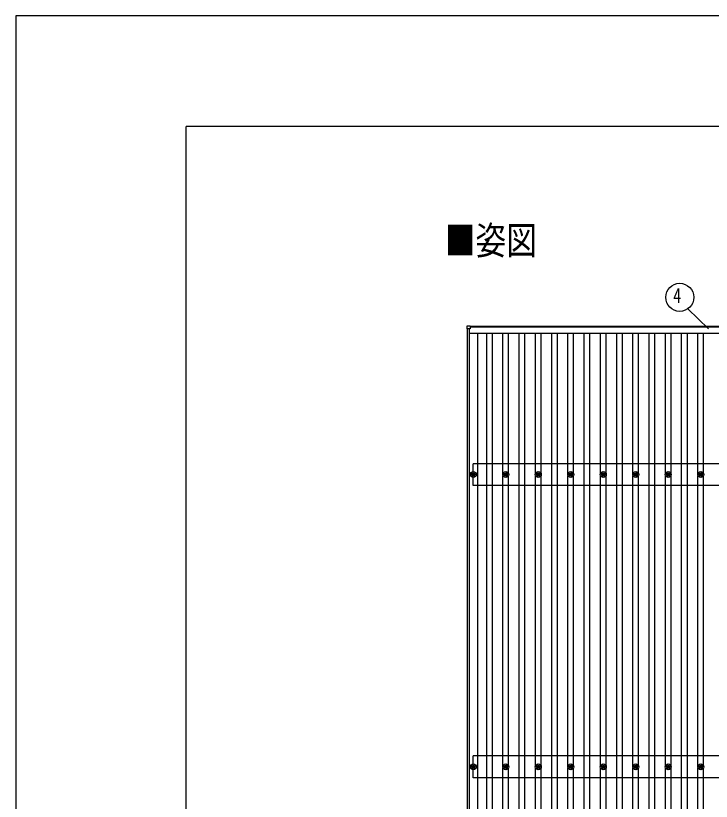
# Model space of a CAD drawing. Units: millimetres, scale not verified. Extents: x -14718 to 14718, y -10395 to 10395.
# Drawn here: x -14718 to -10436, y 5557 to 10395 of the extents above; entities that cross this region are included whole.
import ezdxf
from ezdxf.enums import TextEntityAlignment as Align

# ---------------------------------------------------------------- set-up
doc = ezdxf.new("R2010")
doc.units = ezdxf.units.MM
doc.header["$LTSCALE"] = 40
for name, color, linetype in [('0-2_USER1', 3, 'Continuous'), ('0-4_YKK_13', 4, 'Continuous'), ('0-5_YKK_A1', 4, 'Continuous'), ('0-6_YKK_D', 6, 'Continuous'), ('0-7_YKK_ZWAK', 7, 'Continuous')]:
    doc.layers.add(name, color=color, linetype=linetype)
doc.styles.add('ＭＳ ゴシック', font='')
doc.styles.get('ＭＳ ゴシック').set_extended_font_data('MS Gothic')

msp = doc.modelspace()

# ---------------------------------------------------------------- linework, layer by layer
at = {"layer": '0-4_YKK_13'}
for p, q in [((-11939.23, 8466.8), (-11939.23, 8484.8)), ((-11938.23, 8485.8), (-11920.23, 8485.8)), ((-11919.23, 8484.8), (-11919.23, 8466.8)), ((-11920.23, 8465.8), (-11938.23, 8465.8)), ((-11910.93, 7571.07), (-11906.51, 7571.07)), ((-11910.93, 7567.57), (-11906.51, 7567.57)), ((-11902.68, 7579.32), (-11902.68, 7574.9)), ((-11902.68, 7563.74), (-11902.68, 7559.32)), ((-11899.18, 7579.32), (-11899.18, 7574.9)), ((-11899.18, 7563.74), (-11899.18, 7559.32)), ((-11895.35, 7571.07), (-11890.93, 7571.07)), ((-11895.35, 7567.57), (-11890.93, 7567.57)), ((-11710.93, 7571.07), (-11706.51, 7571.07)), ((-11710.93, 7567.57), (-11706.51, 7567.57)), ((-11702.68, 7579.32), (-11702.68, 7574.9)), ((-11702.68, 7563.74), (-11702.68, 7559.32)), ((-11699.18, 7579.32), (-11699.18, 7574.9)), ((-11699.18, 7563.74), (-11699.18, 7559.32)), ((-11695.35, 7571.07), (-11690.93, 7571.07)), ((-11695.35, 7567.57), (-11690.93, 7567.57)), ((-11510.93, 7571.07), (-11506.51, 7571.07)), ((-11510.93, 7567.57), (-11506.51, 7567.57)), ((-11502.68, 7579.32), (-11502.68, 7574.9)), ((-11502.68, 7563.74), (-11502.68, 7559.32)), ((-11499.18, 7579.32), (-11499.18, 7574.9)), ((-11499.18, 7563.74), (-11499.18, 7559.32)), ((-11495.35, 7571.07), (-11490.93, 7571.07)), ((-11495.35, 7567.57), (-11490.93, 7567.57)), ((-11310.93, 7571.07), (-11306.51, 7571.07)), ((-11310.93, 7567.57), (-11306.51, 7567.57)), ((-11302.68, 7579.32), (-11302.68, 7574.9)), ((-11302.68, 7563.74), (-11302.68, 7559.32)), ((-11299.18, 7579.32), (-11299.18, 7574.9)), ((-11299.18, 7563.74), (-11299.18, 7559.32)), ((-11295.35, 7571.07), (-11290.93, 7571.07)), ((-11295.35, 7567.57), (-11290.93, 7567.57)), ((-11110.93, 7571.07), (-11106.51, 7571.07)), ((-11110.93, 7567.57), (-11106.51, 7567.57)), ((-11102.68, 7579.32), (-11102.68, 7574.9)), ((-11102.68, 7563.74), (-11102.68, 7559.32)), ((-11099.18, 7579.32), (-11099.18, 7574.9)), ((-11099.18, 7563.74), (-11099.18, 7559.32)), ((-11095.35, 7571.07), (-11090.93, 7571.07)), ((-11095.35, 7567.57), (-11090.93, 7567.57)), ((-10910.93, 7571.07), (-10906.51, 7571.07)), ((-10910.93, 7567.57), (-10906.51, 7567.57)), ((-10902.68, 7579.32), (-10902.68, 7574.9)), ((-10902.68, 7563.74), (-10902.68, 7559.32)), ((-10899.18, 7579.32), (-10899.18, 7574.9)), ((-10899.18, 7563.74), (-10899.18, 7559.32)), ((-10895.35, 7571.07), (-10890.93, 7571.07)), ((-10895.35, 7567.57), (-10890.93, 7567.57)), ((-10710.93, 7571.07), (-10706.51, 7571.07)), ((-10710.93, 7567.57), (-10706.51, 7567.57)), ((-10702.68, 7579.32), (-10702.68, 7574.9)), ((-10702.68, 7563.74), (-10702.68, 7559.32)), ((-10699.18, 7579.32), (-10699.18, 7574.9)), ((-10699.18, 7563.74), (-10699.18, 7559.32)), ((-10695.35, 7571.07), (-10690.93, 7571.07)), ((-10695.35, 7567.57), (-10690.93, 7567.57)), ((-10510.93, 7571.07), (-10506.51, 7571.07)), ((-10510.93, 7567.57), (-10506.51, 7567.57)), ((-10502.68, 7579.32), (-10502.68, 7574.9)), ((-10502.68, 7563.74), (-10502.68, 7559.32)), ((-10499.18, 7579.32), (-10499.18, 7574.9)), ((-10499.18, 7563.74), (-10499.18, 7559.32)), ((-10495.35, 7571.07), (-10490.93, 7571.07)), ((-10495.35, 7567.57), (-10490.93, 7567.57)), ((-11910.93, 5771.07), (-11906.51, 5771.07)), ((-11910.93, 5767.57), (-11906.51, 5767.57)), ((-11902.68, 5779.32), (-11902.68, 5774.9)), ((-11902.68, 5763.74), (-11902.68, 5759.32)), ((-11899.18, 5779.32), (-11899.18, 5774.9)), ((-11899.18, 5763.74), (-11899.18, 5759.32)), ((-11895.35, 5771.07), (-11890.93, 5771.07)), ((-11895.35, 5767.57), (-11890.93, 5767.57)), ((-11710.93, 5771.07), (-11706.51, 5771.07)), ((-11710.93, 5767.57), (-11706.51, 5767.57)), ((-11702.68, 5779.32), (-11702.68, 5774.9)), ((-11702.68, 5763.74), (-11702.68, 5759.32)), ((-11699.18, 5779.32), (-11699.18, 5774.9)), ((-11699.18, 5763.74), (-11699.18, 5759.32)), ((-11695.35, 5771.07), (-11690.93, 5771.07)), ((-11695.35, 5767.57), (-11690.93, 5767.57)), ((-11510.93, 5771.07), (-11506.51, 5771.07)), ((-11510.93, 5767.57), (-11506.51, 5767.57)), ((-11502.68, 5779.32), (-11502.68, 5774.9)), ((-11502.68, 5763.74), (-11502.68, 5759.32)), ((-11499.18, 5779.32), (-11499.18, 5774.9)), ((-11499.18, 5763.74), (-11499.18, 5759.32)), ((-11495.35, 5771.07), (-11490.93, 5771.07)), ((-11495.35, 5767.57), (-11490.93, 5767.57)), ((-11310.93, 5771.07), (-11306.51, 5771.07)), ((-11310.93, 5767.57), (-11306.51, 5767.57)), ((-11302.68, 5779.32), (-11302.68, 5774.9)), ((-11302.68, 5763.74), (-11302.68, 5759.32)), ((-11299.18, 5779.32), (-11299.18, 5774.9)), ((-11299.18, 5763.74), (-11299.18, 5759.32)), ((-11295.35, 5771.07), (-11290.93, 5771.07)), ((-11295.35, 5767.57), (-11290.93, 5767.57)), ((-11110.93, 5771.07), (-11106.51, 5771.07)), ((-11110.93, 5767.57), (-11106.51, 5767.57)), ((-11102.68, 5779.32), (-11102.68, 5774.9)), ((-11102.68, 5763.74), (-11102.68, 5759.32)), ((-11099.18, 5779.32), (-11099.18, 5774.9)), ((-11099.18, 5763.74), (-11099.18, 5759.32)), ((-11095.35, 5771.07), (-11090.93, 5771.07)), ((-11095.35, 5767.57), (-11090.93, 5767.57)), ((-10910.93, 5771.07), (-10906.51, 5771.07)), ((-10910.93, 5767.57), (-10906.51, 5767.57)), ((-10902.68, 5779.32), (-10902.68, 5774.9)), ((-10902.68, 5763.74), (-10902.68, 5759.32)), ((-10899.18, 5779.32), (-10899.18, 5774.9)), ((-10899.18, 5763.74), (-10899.18, 5759.32)), ((-10895.35, 5771.07), (-10890.93, 5771.07)), ((-10895.35, 5767.57), (-10890.93, 5767.57)), ((-10710.93, 5771.07), (-10706.51, 5771.07)), ((-10710.93, 5767.57), (-10706.51, 5767.57)), ((-10702.68, 5779.32), (-10702.68, 5774.9)), ((-10702.68, 5763.74), (-10702.68, 5759.32)), ((-10699.18, 5779.32), (-10699.18, 5774.9)), ((-10699.18, 5763.74), (-10699.18, 5759.32)), ((-10695.35, 5771.07), (-10690.93, 5771.07)), ((-10695.35, 5767.57), (-10690.93, 5767.57)), ((-10510.93, 5771.07), (-10506.51, 5771.07)), ((-10510.93, 5767.57), (-10506.51, 5767.57)), ((-10502.68, 5779.32), (-10502.68, 5774.9)), ((-10502.68, 5763.74), (-10502.68, 5759.32)), ((-10499.18, 5779.32), (-10499.18, 5774.9)), ((-10499.18, 5763.74), (-10499.18, 5759.32)), ((-10495.35, 5771.07), (-10490.93, 5771.07)), ((-10495.35, 5767.57), (-10490.93, 5767.57))]:
    msp.add_line(p, q, dxfattribs=at)
for centre, radius in [((-11900.93, 7569.32), 18.25), ((-11900.93, 7569.32), 10.15), ((-11900.93, 7569.32), 5.85), ((-11900.93, 7569.32), 5.25), ((-11700.93, 7569.32), 18.25), ((-11700.93, 7569.32), 10.15), ((-11700.93, 7569.32), 5.85), ((-11700.93, 7569.32), 5.25), ((-11500.93, 7569.32), 18.25), ((-11500.93, 7569.32), 10.15), ((-11500.93, 7569.32), 5.85), ((-11500.93, 7569.32), 5.25), ((-11300.93, 7569.32), 18.25), ((-11300.93, 7569.32), 10.15), ((-11300.93, 7569.32), 5.85), ((-11300.93, 7569.32), 5.25), ((-11100.93, 7569.32), 18.25), ((-11100.93, 7569.32), 10.15), ((-11100.93, 7569.32), 5.85), ((-11100.93, 7569.32), 5.25), ((-10900.93, 7569.32), 18.25), ((-10900.93, 7569.32), 10.15), ((-10900.93, 7569.32), 5.85), ((-10900.93, 7569.32), 5.25), ((-10700.93, 7569.32), 18.25), ((-10700.93, 7569.32), 10.15), ((-10700.93, 7569.32), 5.85), ((-10700.93, 7569.32), 5.25), ((-10500.93, 7569.32), 18.25), ((-10500.93, 7569.32), 10.15), ((-10500.93, 7569.32), 5.85), ((-10500.93, 7569.32), 5.25), ((-11900.93, 5769.32), 18.25), ((-11900.93, 5769.32), 10.15), ((-11900.93, 5769.32), 5.85), ((-11900.93, 5769.32), 5.25), ((-11700.93, 5769.32), 18.25), ((-11700.93, 5769.32), 10.15), ((-11700.93, 5769.32), 5.85), ((-11700.93, 5769.32), 5.25), ((-11500.93, 5769.32), 18.25), ((-11500.93, 5769.32), 10.15), ((-11500.93, 5769.32), 5.85), ((-11500.93, 5769.32), 5.25), ((-11300.93, 5769.32), 18.25), ((-11300.93, 5769.32), 10.15), ((-11300.93, 5769.32), 5.85), ((-11300.93, 5769.32), 5.25), ((-11100.93, 5769.32), 18.25), ((-11100.93, 5769.32), 10.15), ((-11100.93, 5769.32), 5.85), ((-11100.93, 5769.32), 5.25), ((-10900.93, 5769.32), 18.25), ((-10900.93, 5769.32), 10.15), ((-10900.93, 5769.32), 5.85), ((-10900.93, 5769.32), 5.25), ((-10700.93, 5769.32), 18.25), ((-10700.93, 5769.32), 10.15), ((-10700.93, 5769.32), 5.85), ((-10700.93, 5769.32), 5.25), ((-10500.93, 5769.32), 18.25), ((-10500.93, 5769.32), 10.15), ((-10500.93, 5769.32), 5.85), ((-10500.93, 5769.32), 5.25)]:
    msp.add_circle(centre, radius, dxfattribs=at)
for centre, start, end in [((-11938.23, 8484.8), 90, 180), ((-11938.23, 8466.8), 180, 270), ((-11920.23, 8484.8), 0, 90), ((-11920.23, 8466.8), 270, 0)]:
    msp.add_arc(centre, 1, start, end, dxfattribs=at)
at = {"layer": '0-5_YKK_A1'}
for p, q in [((-11919.23, 8482.5), (-6482.63, 8482.5)), ((-6482.63, 8477.71), (-11919.23, 8477.71)), ((-11935.93, 3067.38), (-11935.93, 8465.8)), ((-11923.93, 3067.38), (-11923.93, 8465.8)), ((-11923.93, 8439.71), (-6477.93, 8439.71)), ((-11874.43, 8439.71), (-11874.43, 3098.7)), ((-11818.43, 3098.7), (-11818.43, 8439.71)), ((-11783.43, 3098.7), (-11783.43, 8439.71)), ((-11718.43, 7574.5), (-11718.43, 8439.71)), ((-11683.43, 7574.5), (-11683.43, 8439.71)), ((-11618.43, 3098.7), (-11618.43, 8439.71)), ((-11583.43, 3098.7), (-11583.43, 8439.71)), ((-11518.43, 7574.5), (-11518.43, 8439.71)), ((-11483.43, 7574.5), (-11483.43, 8439.71)), ((-11418.43, 3098.7), (-11418.43, 8439.71)), ((-11383.43, 3098.7), (-11383.43, 8439.71)), ((-11318.43, 7574.5), (-11318.43, 8439.71)), ((-11283.43, 7574.5), (-11283.43, 8439.71)), ((-11218.43, 3098.7), (-11218.43, 8439.71)), ((-11183.43, 3098.7), (-11183.43, 8439.71)), ((-11118.43, 7574.5), (-11118.43, 8439.71)), ((-11083.43, 7574.5), (-11083.43, 8439.71)), ((-11018.43, 3098.7), (-11018.43, 8439.71)), ((-10983.43, 3098.7), (-10983.43, 8439.71)), ((-10918.43, 7574.5), (-10918.43, 8439.71)), ((-10883.43, 7574.5), (-10883.43, 8439.71)), ((-10818.43, 3098.7), (-10818.43, 8439.71)), ((-10783.43, 3098.7), (-10783.43, 8439.71)), ((-10718.43, 7574.5), (-10718.43, 8439.71)), ((-10683.43, 7574.5), (-10683.43, 8439.71)), ((-10618.43, 3098.7), (-10618.43, 8439.71)), ((-10583.43, 3098.7), (-10583.43, 8439.71)), ((-10518.43, 7574.5), (-10518.43, 8439.71)), ((-10483.43, 7574.5), (-10483.43, 8439.71)), ((-6500.93, 7636.32), (-11900.93, 7636.32)), ((-11900.93, 7502.32), (-11900.93, 7636.32)), ((-11718.43, 5774.5), (-11718.43, 7564.14)), ((-11683.43, 5774.5), (-11683.43, 7564.14)), ((-11518.43, 5774.5), (-11518.43, 7564.14)), ((-11483.43, 5774.5), (-11483.43, 7564.14)), ((-11318.43, 5774.5), (-11318.43, 7564.14)), ((-11283.43, 5774.5), (-11283.43, 7564.14)), ((-11118.43, 5774.5), (-11118.43, 7564.14)), ((-11083.43, 5774.5), (-11083.43, 7564.14)), ((-10918.43, 5774.5), (-10918.43, 7564.14)), ((-10883.43, 5774.5), (-10883.43, 7564.14)), ((-10718.43, 5774.5), (-10718.43, 7564.14)), ((-10683.43, 5774.5), (-10683.43, 7564.14)), ((-10518.43, 5774.5), (-10518.43, 7564.14)), ((-10483.43, 5774.5), (-10483.43, 7564.14)), ((-6500.93, 7502.32), (-11900.93, 7502.32)), ((-6500.93, 5836.32), (-11900.93, 5836.32)), ((-11900.93, 5702.32), (-11900.93, 5836.32)), ((-11718.43, 3974.5), (-11718.43, 5764.14)), ((-11683.43, 3974.5), (-11683.43, 5764.14)), ((-11518.43, 3974.5), (-11518.43, 5764.14)), ((-11483.43, 3974.5), (-11483.43, 5764.14)), ((-11318.43, 3974.5), (-11318.43, 5764.14)), ((-11283.43, 3974.5), (-11283.43, 5764.14)), ((-11118.43, 3974.5), (-11118.43, 5764.14)), ((-11083.43, 3974.5), (-11083.43, 5764.14)), ((-10918.43, 3974.5), (-10918.43, 5764.14)), ((-10883.43, 3974.5), (-10883.43, 5764.14)), ((-10718.43, 3974.5), (-10718.43, 5764.14)), ((-10683.43, 3974.5), (-10683.43, 5764.14)), ((-10518.43, 3974.5), (-10518.43, 5764.14)), ((-10483.43, 3974.5), (-10483.43, 5764.14)), ((-6500.93, 5702.32), (-11900.93, 5702.32))]:
    msp.add_line(p, q, dxfattribs=at)
at = {"layer": '0-6_YKK_D'}
msp.add_line((-10453.83, 8467.21), (-10580.27, 8590.19), dxfattribs=at)
msp.add_circle((-10630.08, 8660.78), 86.4, dxfattribs=at)
at = {"layer": '0-7_YKK_ZWAK'}
for p in [(13632.57, 9712.5), (-13667.43, -8837.5)]:
    msp.add_line(p, (-13667.43, 9712.5), dxfattribs=at)
msp.add_lwpolyline([(-14717.5, -10395), (14717.5, -10395), (14717.5, 10395), (-14717.5, 10395)], close=True, dxfattribs=at)

# ---------------------------------------------------------------- texts
at = {"layer": '0-2_USER1', "style": 'ＭＳ ゴシック', "width": 0.8}
msp.add_text('■姿図', height=173.2, dxfattribs=at).set_placement((-12076.49, 8872.58), align=Align.BOTTOM_LEFT)
at = {"layer": '0-6_YKK_D', "style": 'ＭＳ ゴシック', "width": 0.8}
msp.add_text('4', height=92.38, dxfattribs=at).set_placement((-10670.66, 8597.78), align=Align.BOTTOM_LEFT)

doc.saveas('drawing.dxf')
